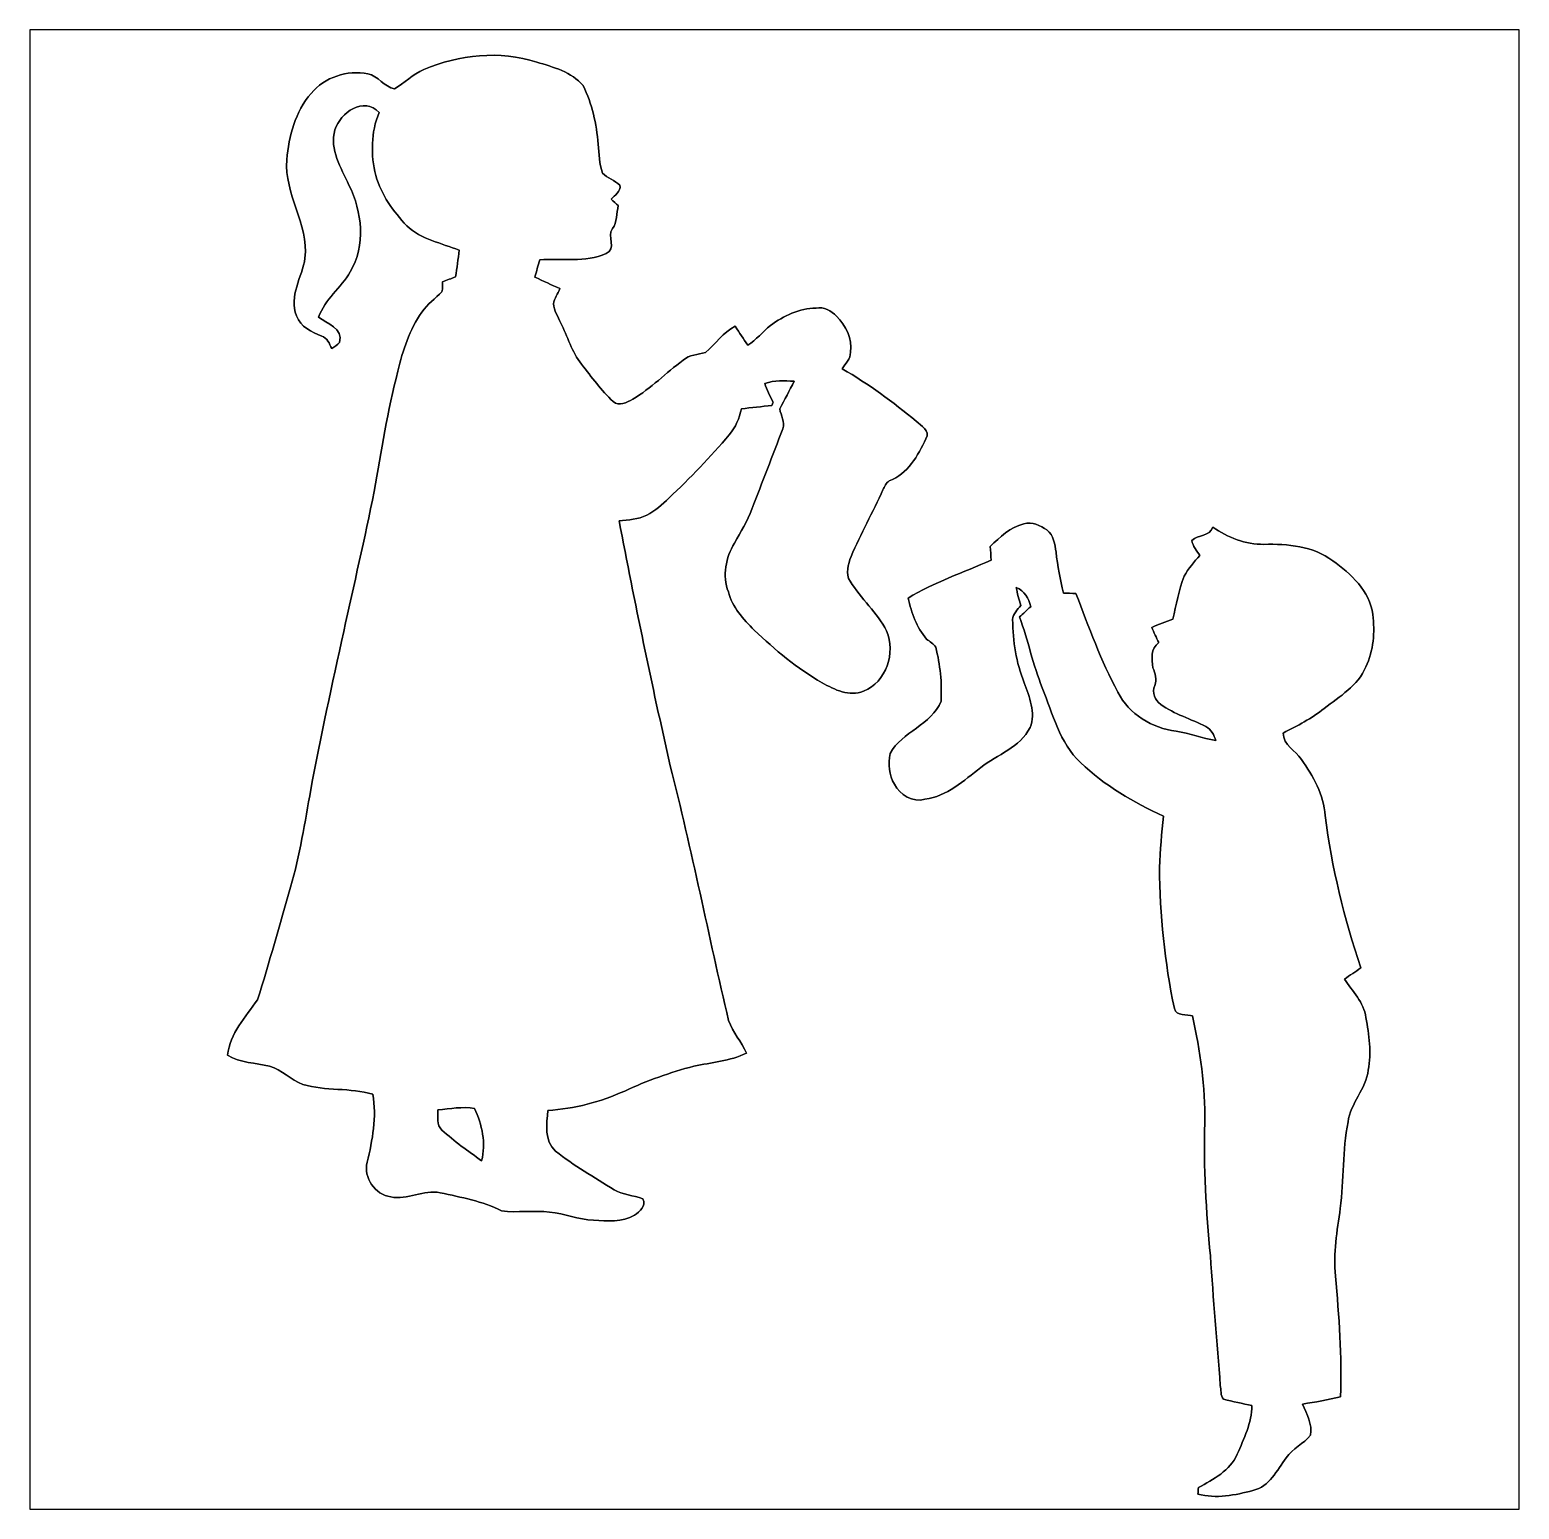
# Model space of a CAD drawing. Header units: centimetres. Extents: x -16.8 to 16.8, y -16.7 to 16.7.
import ezdxf

# ---------------------------------------------------------------- set-up
doc = ezdxf.new("R2010")
doc.units = ezdxf.units.CM
doc.header["$MEASUREMENT"] = 0
doc.layers.add('Layer 1', color=7, linetype='Continuous')

msp = doc.modelspace()

# ---------------------------------------------------------------- linework, layer by layer
at = {"layer": 'Layer 1', "color": 7}
for points, knots in [([(-16.77458, 16.66875), (-16.77458, 16.66875), (16.77458, 16.66875), (16.77458, 16.66875), (16.77458, 16.66875), (16.77458, 16.66875), (16.77458, -16.66875), (16.77458, -16.66875), (16.77458, -16.66875), (16.77458, -16.66875), (-16.77458, -16.66875), (-16.77458, -16.66875), (-16.77458, -16.66875), (-16.77458, -16.66875), (-16.77458, 16.66875), (-16.77458, 16.66875), (-16.77458, 16.66875), (-16.77458, 16.66875), (-16.77458, 16.66875), (-16.77458, 16.66875)], [0, 0, 0, 0, 0.16666667, 0.16666667, 0.16666667, 0.16666667, 0.33333333, 0.33333333, 0.33333333, 0.33333333, 0.5, 0.5, 0.5, 0.5, 0.66666667, 0.66666667, 0.66666667, 0.66666667, 1, 1, 1, 1]), ([(-7.90046, 15.77058), (-8.14564, 15.66439), (-8.33861, 15.47424), (-8.56192, 15.3349), (-8.56192, 15.3349), (-8.79299, 15.38323), (-8.92493, 15.63123), (-9.15882, 15.67639), (-9.15882, 15.67639), (-9.62201, 15.76634), (-10.13531, 15.60195), (-10.43764, 15.23506), (-10.43764, 15.23506), (-10.79218, 14.82231), (-10.94176, 14.27162), (-10.98585, 13.74034), (-10.98585, 13.74034), (-11.04724, 12.96529), (-10.49161, 12.29854), (-10.57557, 11.52384), (-10.57557, 11.52384), (-10.63837, 11.08922), (-10.94564, 10.67435), (-10.76854, 10.22209), (-10.76854, 10.22209), (-10.67012, 9.97126), (-10.42917, 9.86155), (-10.19916, 9.76736), (-10.19916, 9.76736), (-10.07181, 9.72644), (-10.02736, 9.59379), (-9.97162, 9.4869), (-9.97162, 9.4869), (-9.90953, 9.52782), (-9.84673, 9.56945), (-9.79593, 9.62448), (-9.79593, 9.62448), (-9.71409, 9.93951), (-10.07921, 10.05452), (-10.26866, 10.19492), (-10.26866, 10.19492), (-10.13001, 10.59533), (-9.76277, 10.8525), (-9.55534, 11.21198), (-9.55534, 11.21198), (-9.20997, 11.805), (-9.28264, 12.57159), (-9.58568, 13.16672), (-9.58568, 13.16672), (-9.76489, 13.55866), (-10.02947, 13.96753), (-9.90247, 14.41626), (-9.90247, 14.41626), (-9.78147, 14.8015), (-9.24384, 15.17756), (-8.90411, 14.80679), (-8.90411, 14.80679), (-9.09461, 14.35947), (-9.09355, 13.85147), (-8.98349, 13.38368), (-8.98349, 13.38368), (-8.85543, 12.95188), (-8.58943, 12.573), (-8.28146, 12.24986), (-8.28146, 12.24986), (-7.95549, 11.94294), (-7.50182, 11.8618), (-7.0993, 11.70093), (-7.0993, 11.70093), (-7.12505, 11.50056), (-7.15504, 11.30053), (-7.18326, 11.10051), (-7.18326, 11.10051), (-7.28169, 11.06382), (-7.38046, 11.02889), (-7.47783, 10.99009), (-7.47783, 10.99009), (-7.47995, 10.91565), (-7.47078, 10.83874), (-7.49229, 10.76643), (-7.49229, 10.76643), (-7.64187, 10.61261), (-7.81932, 10.48561), (-7.94385, 10.30781), (-7.94385, 10.30781), (-8.22149, 9.912), (-8.37212, 9.44421), (-8.4836, 8.97819), (-8.4836, 8.97819), (-8.71326, 8.08531), (-8.85684, 7.17374), (-9.02088, 6.2671), (-9.02088, 6.2671), (-9.21844, 5.20771), (-9.4802, 4.16207), (-9.70421, 3.10833), (-9.70421, 3.10833), (-9.96244, 1.9237), (-10.22138, 0.73907), (-10.4461, -0.45261), (-10.4461, -0.45261), (-10.57557, -1.18957), (-10.69375, -1.92934), (-10.89872, -2.65042), (-10.89872, -2.65042), (-11.14496, -3.49709), (-11.38096, -4.34763), (-11.64449, -5.18901), (-11.64449, -5.18901), (-11.91613, -5.57601), (-12.26891, -5.94289), (-12.31759, -6.4389), (-12.31759, -6.4389), (-12.0329, -6.61211), (-11.68964, -6.61282), (-11.3732, -6.68338), (-11.3732, -6.68338), (-11.09768, -6.76769), (-10.89237, -6.99382), (-10.62567, -7.09718), (-10.62567, -7.09718), (-10.11167, -7.2517), (-9.55993, -7.16492), (-9.04452, -7.31767), (-9.04452, -7.31767), (-8.96161, -7.83061), (-9.05228, -8.3506), (-9.1761, -8.84943), (-9.1761, -8.84943), (-9.26359, -9.19833), (-8.99513, -9.57897), (-8.64517, -9.63154), (-8.64517, -9.63154), (-8.26523, -9.70739), (-7.90646, -9.45832), (-7.52757, -9.53629), (-7.52757, -9.53629), (-7.05838, -9.64142), (-6.57754, -9.72397), (-6.14645, -9.94728), (-6.14645, -9.94728), (-5.78803, -9.99208), (-5.42361, -9.92717), (-5.06448, -9.97691), (-5.06448, -9.97691), (-4.72793, -9.99419), (-4.41537, -10.14801), (-4.07741, -10.15506), (-4.07741, -10.15506), (-3.7659, -10.17905), (-3.43359, -10.20269), (-3.14995, -10.04394), (-3.14995, -10.04394), (-3.03953, -9.95257), (-2.88361, -9.84426), (-2.9651, -9.67528), (-2.9651, -9.67528), (-3.17571, -9.59026), (-3.41595, -9.59132), (-3.61244, -9.46856), (-3.61244, -9.46856), (-4.06153, -9.1948), (-4.51767, -8.92563), (-4.93007, -8.59896), (-4.93007, -8.59896), (-5.1943, -8.36683), (-5.12904, -7.99077), (-5.10575, -7.68103), (-5.10575, -7.68103), (-4.50568, -7.64822), (-3.91971, -7.48982), (-3.37256, -7.24464), (-3.37256, -7.24464), (-2.87161, -7.01322), (-2.35162, -6.82307), (-1.81681, -6.68584), (-1.81681, -6.68584), (-1.41887, -6.60224), (-1.00506, -6.57013), (-0.63288, -6.39374), (-0.63288, -6.39374), (-0.74295, -6.13551), (-0.94227, -5.92314), (-1.03329, -5.6575), (-1.03329, -5.6575), (-1.48378, -3.74615), (-1.86373, -1.81786), (-2.34774, 0.08537), (-2.34774, 0.08537), (-2.76648, 1.91629), (-3.14431, 3.75638), (-3.50203, 5.60035), (-3.50203, 5.60035), (-3.29353, 5.63633), (-3.06493, 5.62328), (-2.87584, 5.7337), (-2.87584, 5.7337), (-2.68393, 5.82471), (-2.5333, 5.97641), (-2.37808, 6.11717), (-2.37808, 6.11717), (-1.89865, 6.56731), (-1.44321, 7.04286), (-1.01741, 7.54345), (-1.01741, 7.54345), (-0.87313, 7.70784), (-0.79199, 7.91633), (-0.74613, 8.128), (-0.74613, 8.128), (-0.51753, 8.15411), (-0.28822, 8.17704), (-0.05927, 8.20279), (-0.05927, 8.20279), (-0.05151, 8.22219), (-0.03634, 8.261), (-0.02893, 8.2804), (-0.02893, 8.2804), (-0.10407, 8.41446), (-0.1711, 8.55345), (-0.21731, 8.70056), (-0.21731, 8.70056), (-0.00388, 8.77323), (0.2226, 8.75841), (0.4445, 8.74854), (0.4445, 8.74854), (0.33796, 8.54004), (0.22825, 8.33332), (0.11924, 8.12588), (0.11924, 8.12588), (0.13794, 7.97948), (0.25083, 7.82743), (0.1845, 7.6768), (0.1845, 7.6768), (-0.03986, 7.07214), (-0.27623, 6.47206), (-0.508, 5.86987), (-0.508, 5.86987), (-0.60854, 5.59823), (-0.75988, 5.35093), (-0.90346, 5.10046), (-0.90346, 5.10046), (-1.09573, 4.7752), (-1.18039, 4.36563), (-1.03964, 4.00509), (-1.03964, 4.00509), (-0.94756, 3.66113), (-0.70697, 3.3842), (-0.45649, 3.14184), (-0.45649, 3.14184), (0.01058, 2.69487), (0.51223, 2.27824), (1.07315, 1.95368), (1.07315, 1.95368), (1.35184, 1.7967), (1.68522, 1.63689), (2.00766, 1.76424), (2.00766, 1.76424), (2.51354, 1.96674), (2.73756, 2.63419), (2.52377, 3.12208), (2.52377, 3.12208), (2.31316, 3.53907), (1.95016, 3.84986), (1.7018, 4.24145), (1.7018, 4.24145), (1.59632, 4.4129), (1.65841, 4.62703), (1.72508, 4.80201), (1.72508, 4.80201), (1.94839, 5.30966), (2.21156, 5.79861), (2.44299, 6.30237), (2.44299, 6.30237), (2.48073, 6.37293), (2.50896, 6.46183), (2.5841, 6.50311), (2.5841, 6.50311), (3.00002, 6.65551), (3.23144, 7.07425), (3.41101, 7.45278), (3.41101, 7.45278), (3.51331, 7.64575), (3.29953, 7.74136), (3.19334, 7.85072), (3.19334, 7.85072), (2.66453, 8.27828), (2.11949, 8.69033), (1.52788, 9.02829), (1.52788, 9.02829), (1.6002, 9.14612), (1.70886, 9.25512), (1.71485, 9.40047), (1.71485, 9.40047), (1.75154, 9.70774), (1.60655, 10.00266), (1.39665, 10.21715), (1.39665, 10.21715), (1.2767, 10.33709), (1.11372, 10.43481), (0.93521, 10.3946), (0.93521, 10.3946), (0.55739, 10.39424), (0.20743, 10.21997), (-0.09384, 10.00654), (-0.09384, 10.00654), (-0.26458, 9.85943), (-0.41416, 9.68692), (-0.60149, 9.55922), (-0.60149, 9.55922), (-0.69744, 9.70068), (-0.79022, 9.84426), (-0.883, 9.98714), (-0.883, 9.98714), (-1.15429, 9.85097), (-1.32821, 9.58956), (-1.55575, 9.39871), (-1.55575, 9.39871), (-1.72403, 9.33662), (-1.92193, 9.35461), (-2.05916, 9.2202), (-2.05916, 9.2202), (-2.44722, 8.94115), (-2.77989, 8.58908), (-3.19123, 8.34178), (-3.19123, 8.34178), (-3.31823, 8.27476), (-3.50767, 8.17104), (-3.63502, 8.28957), (-3.63502, 8.28957), (-3.90066, 8.54357), (-4.12115, 8.84026), (-4.34446, 9.13095), (-4.34446, 9.13095), (-4.56424, 9.40999), (-4.6609, 9.75607), (-4.81859, 10.06934), (-4.81859, 10.06934), (-4.87398, 10.20868), (-4.96676, 10.34097), (-4.9784, 10.49373), (-4.9784, 10.49373), (-4.95794, 10.61685), (-4.88244, 10.72162), (-4.83447, 10.83522), (-4.83447, 10.83522), (-5.02356, 10.91847), (-5.21088, 11.0049), (-5.39609, 11.09627), (-5.39609, 11.09627), (-5.36328, 11.22715), (-5.32412, 11.35592), (-5.28567, 11.48539), (-5.28567, 11.48539), (-4.79284, 11.51326), (-4.25909, 11.424), (-3.79307, 11.62509), (-3.79307, 11.62509), (-3.54648, 11.72527), (-3.78143, 12.01879), (-3.64949, 12.18741), (-3.64949, 12.18741), (-3.54048, 12.33664), (-3.55988, 12.53278), (-3.5179, 12.70564), (-3.5179, 12.70564), (-3.57258, 12.75327), (-3.62761, 12.80054), (-3.68159, 12.84887), (-3.68159, 12.84887), (-3.60363, 12.94201), (-3.45405, 13.02279), (-3.48086, 13.16355), (-3.48086, 13.16355), (-3.59692, 13.27644), (-3.76484, 13.32124), (-3.87491, 13.44013), (-3.87491, 13.44013), (-3.94899, 13.64791), (-3.94441, 13.87581), (-3.97334, 14.09136), (-3.97334, 14.09136), (-4.0072, 14.54609), (-4.1081, 15.00046), (-4.30989, 15.41039), (-4.30989, 15.41039), (-4.56988, 15.71801), (-4.98722, 15.82773), (-5.35693, 15.94132), (-5.35693, 15.94132), (-6.18772, 16.20449), (-7.10636, 16.11348), (-7.90046, 15.77058), (-7.90046, 15.77058), (-7.90046, 15.77058), (-7.90046, 15.77058), (-7.90046, 15.77058)], [0, 0, 0, 0, 0.01, 0.01, 0.01, 0.01, 0.02, 0.02, 0.02, 0.02, 0.03, 0.03, 0.03, 0.03, 0.04, 0.04, 0.04, 0.04, 0.05, 0.05, 0.05, 0.05, 0.06, 0.06, 0.06, 0.06, 0.07, 0.07, 0.07, 0.07, 0.08, 0.08, 0.08, 0.08, 0.09, 0.09, 0.09, 0.09, 0.1, 0.1, 0.1, 0.1, 0.11, 0.11, 0.11, 0.11, 0.12, 0.12, 0.12, 0.12, 0.13, 0.13, 0.13, 0.13, 0.14, 0.14, 0.14, 0.14, 0.15, 0.15, 0.15, 0.15, 0.16, 0.16, 0.16, 0.16, 0.17, 0.17, 0.17, 0.17, 0.18, 0.18, 0.18, 0.18, 0.19, 0.19, 0.19, 0.19, 0.2, 0.2, 0.2, 0.2, 0.21, 0.21, 0.21, 0.21, 0.22, 0.22, 0.22, 0.22, 0.23, 0.23, 0.23, 0.23, 0.24, 0.24, 0.24, 0.24, 0.25, 0.25, 0.25, 0.25, 0.26, 0.26, 0.26, 0.26, 0.27, 0.27, 0.27, 0.27, 0.28, 0.28, 0.28, 0.28, 0.29, 0.29, 0.29, 0.29, 0.3, 0.3, 0.3, 0.3, 0.31, 0.31, 0.31, 0.31, 0.32, 0.32, 0.32, 0.32, 0.33, 0.33, 0.33, 0.33, 0.34, 0.34, 0.34, 0.34, 0.35, 0.35, 0.35, 0.35, 0.36, 0.36, 0.36, 0.36, 0.37, 0.37, 0.37, 0.37, 0.38, 0.38, 0.38, 0.38, 0.39, 0.39, 0.39, 0.39, 0.4, 0.4, 0.4, 0.4, 0.41, 0.41, 0.41, 0.41, 0.42, 0.42, 0.42, 0.42, 0.43, 0.43, 0.43, 0.43, 0.44, 0.44, 0.44, 0.44, 0.45, 0.45, 0.45, 0.45, 0.46, 0.46, 0.46, 0.46, 0.47, 0.47, 0.47, 0.47, 0.48, 0.48, 0.48, 0.48, 0.49, 0.49, 0.49, 0.49, 0.5, 0.5, 0.5, 0.5, 0.51, 0.51, 0.51, 0.51, 0.52, 0.52, 0.52, 0.52, 0.53, 0.53, 0.53, 0.53, 0.54, 0.54, 0.54, 0.54, 0.55, 0.55, 0.55, 0.55, 0.56, 0.56, 0.56, 0.56, 0.57, 0.57, 0.57, 0.57, 0.58, 0.58, 0.58, 0.58, 0.59, 0.59, 0.59, 0.59, 0.6, 0.6, 0.6, 0.6, 0.61, 0.61, 0.61, 0.61, 0.62, 0.62, 0.62, 0.62, 0.63, 0.63, 0.63, 0.63, 0.64, 0.64, 0.64, 0.64, 0.65, 0.65, 0.65, 0.65, 0.66, 0.66, 0.66, 0.66, 0.67, 0.67, 0.67, 0.67, 0.68, 0.68, 0.68, 0.68, 0.69, 0.69, 0.69, 0.69, 0.7, 0.7, 0.7, 0.7, 0.71, 0.71, 0.71, 0.71, 0.72, 0.72, 0.72, 0.72, 0.73, 0.73, 0.73, 0.73, 0.74, 0.74, 0.74, 0.74, 0.75, 0.75, 0.75, 0.75, 0.76, 0.76, 0.76, 0.76, 0.77, 0.77, 0.77, 0.77, 0.78, 0.78, 0.78, 0.78, 0.79, 0.79, 0.79, 0.79, 0.8, 0.8, 0.8, 0.8, 0.81, 0.81, 0.81, 0.81, 0.82, 0.82, 0.82, 0.82, 0.83, 0.83, 0.83, 0.83, 0.84, 0.84, 0.84, 0.84, 0.85, 0.85, 0.85, 0.85, 0.86, 0.86, 0.86, 0.86, 0.87, 0.87, 0.87, 0.87, 0.88, 0.88, 0.88, 0.88, 0.89, 0.89, 0.89, 0.89, 0.9, 0.9, 0.9, 0.9, 0.91, 0.91, 0.91, 0.91, 0.92, 0.92, 0.92, 0.92, 0.93, 0.93, 0.93, 0.93, 0.94, 0.94, 0.94, 0.94, 0.95, 0.95, 0.95, 0.95, 0.96, 0.96, 0.96, 0.96, 0.97, 0.97, 0.97, 0.97, 0.98, 0.98, 0.98, 0.98, 1, 1, 1, 1]), ([(5.61552, 5.53403), (5.3086, 5.46171), (5.07753, 5.2391), (4.86128, 5.02461), (4.86128, 5.02461), (4.86586, 4.92372), (4.87574, 4.82), (4.88068, 4.7184), (4.88068, 4.7184), (4.25344, 4.44041), (3.59445, 4.22028), (3.00708, 3.86151), (3.00708, 3.86151), (3.08928, 3.53307), (3.19722, 3.19758), (3.42724, 2.9397), (3.42724, 2.9397), (3.4925, 2.87549), (3.58951, 2.84127), (3.63361, 2.75696), (3.63361, 2.75696), (3.73133, 2.36044), (3.77578, 1.9491), (3.75109, 1.54093), (3.75109, 1.54093), (3.54259, 0.99907), (2.86561, 0.86078), (2.60632, 0.35913), (2.60632, 0.35913), (2.56011, 0.12982), (2.57739, -0.12912), (2.70051, -0.33373), (2.70051, -0.33373), (2.82575, -0.57609), (3.11432, -0.74401), (3.38949, -0.67204), (3.38949, -0.67204), (3.88585, -0.60748), (4.26226, -0.24412), (4.64714, 0.04198), (4.64714, 0.04198), (5.02003, 0.34008), (5.52979, 0.49354), (5.75557, 0.9465), (5.75557, 0.9465), (5.89527, 1.27776), (5.73722, 1.63936), (5.62469, 1.95615), (5.62469, 1.95615), (5.44371, 2.40665), (5.3654, 2.89313), (5.36399, 3.37714), (5.36399, 3.37714), (5.37316, 3.50696), (5.47582, 3.59974), (5.54849, 3.69852), (5.54849, 3.69852), (5.50721, 3.83152), (5.4677, 3.96593), (5.44654, 4.10386), (5.44654, 4.10386), (5.62645, 4.02237), (5.73722, 3.85939), (5.77039, 3.66818), (5.77039, 3.66818), (5.68501, 3.59339), (5.60211, 3.51578), (5.52062, 3.43676), (5.52062, 3.43676), (5.70936, 2.90971), (5.82471, 2.35867), (6.03285, 1.83797), (6.03285, 1.83797), (6.26357, 1.25307), (6.42514, 0.60643), (6.89222, 0.15522), (6.89222, 0.15522), (7.43303, -0.36019), (8.08567, -0.74119), (8.763, -1.04881), (8.763, -1.04881), (8.72102, -1.43475), (8.68645, -1.82174), (8.66881, -2.2098), (8.66881, -2.2098), (8.68609, -3.27519), (8.78452, -4.34269), (9.00889, -5.38515), (9.00889, -5.38515), (9.04416, -5.5693), (9.29428, -5.50862), (9.41846, -5.55166), (9.41846, -5.55166), (9.58497, -6.3433), (9.71303, -7.14798), (9.69186, -7.95972), (9.69186, -7.95972), (9.6587, -8.95985), (9.72714, -9.95962), (9.81816, -10.95551), (9.81816, -10.95551), (9.88272, -11.9313), (9.96985, -12.90532), (10.04182, -13.88075), (10.04182, -13.88075), (10.07039, -13.96753), (10.02982, -14.1157), (10.11731, -14.18519), (10.11731, -14.18519), (10.32439, -14.25116), (10.54135, -14.28397), (10.75372, -14.33195), (10.75372, -14.33195), (10.75126, -14.72459), (10.57275, -15.07878), (10.42247, -15.43156), (10.42247, -15.43156), (10.2616, -15.79986), (9.88307, -15.996), (9.54722, -16.18156), (9.54722, -16.18156), (9.5437, -16.22954), (9.54052, -16.27787), (9.5377, -16.32656), (9.5377, -16.32656), (9.94269, -16.4398), (10.38013, -16.3516), (10.77736, -16.24612), (10.77736, -16.24612), (11.15342, -16.16639), (11.31288, -15.78398), (11.52807, -15.51164), (11.52807, -15.51164), (11.66601, -15.29715), (11.91754, -15.19379), (12.07382, -15.00046), (12.07382, -15.00046), (12.12039, -14.7507), (11.98316, -14.52245), (11.89461, -14.29949), (11.89461, -14.29949), (12.18177, -14.25293), (12.46999, -14.20742), (12.75256, -14.1351), (12.75256, -14.1351), (12.77937, -13.22599), (12.7194, -12.319), (12.63509, -11.41448), (12.63509, -11.41448), (12.57864, -10.90401), (12.67531, -10.3946), (12.74516, -9.89013), (12.74516, -9.89013), (12.82171, -9.24242), (12.79419, -8.58414), (12.91837, -7.94173), (12.91837, -7.94173), (12.97305, -7.51522), (13.32618, -7.20019), (13.37557, -6.77298), (13.37557, -6.77298), (13.45106, -6.38034), (13.39532, -5.97711), (13.32018, -5.58906), (13.32018, -5.58906), (13.27467, -5.2451), (13.0235, -4.99533), (12.83758, -4.72264), (12.83758, -4.72264), (12.96247, -4.63973), (13.08664, -4.55507), (13.21012, -4.46934), (13.21012, -4.46934), (12.83053, -3.35633), (12.55042, -2.20733), (12.40578, -1.03928), (12.40578, -1.03928), (12.36804, -0.57009), (12.14014, -0.14711), (11.86744, 0.22648), (11.86744, 0.22648), (11.7348, 0.43039), (11.45681, 0.54645), (11.45681, 0.82233), (11.45681, 0.82233), (11.77784, 0.98354), (12.10134, 1.14723), (12.38038, 1.37689), (12.38038, 1.37689), (12.72646, 1.64606), (13.14379, 1.88595), (13.31771, 2.31246), (13.31771, 2.31246), (13.4941, 2.6797), (13.52797, 3.09633), (13.47611, 3.49603), (13.47611, 3.49603), (13.40767, 4.02272), (12.98363, 4.41325), (12.57335, 4.7057), (12.57335, 4.7057), (12.13238, 5.03414), (11.55735, 5.08529), (11.02536, 5.07365), (11.02536, 5.07365), (10.60979, 5.07083), (10.21009, 5.2257), (9.8739, 5.46206), (9.8739, 5.46206), (9.80228, 5.24757), (9.54123, 5.29555), (9.40012, 5.16043), (9.40012, 5.16043), (9.41881, 5.02885), (9.51265, 4.9276), (9.58427, 4.82141), (9.58427, 4.82141), (9.44809, 4.68101), (9.31968, 4.52826), (9.22972, 4.35328), (9.22972, 4.35328), (9.10449, 4.04178), (9.05192, 3.70875), (8.97043, 3.38455), (8.97043, 3.38455), (8.81098, 3.32881), (8.65223, 3.27025), (8.49771, 3.20181), (8.49771, 3.20181), (8.54745, 3.0861), (8.60213, 2.97215), (8.65646, 2.85821), (8.65646, 2.85821), (8.4709, 2.73085), (8.49665, 2.48849), (8.52099, 2.29447), (8.52099, 2.29447), (8.57744, 2.16606), (8.61413, 2.03024), (8.5658, 1.8923), (8.5658, 1.8923), (8.49348, 1.73249), (8.57003, 1.56386), (8.69879, 1.4672), (8.69879, 1.4672), (9.00959, 1.24566), (9.38142, 1.13806), (9.71903, 0.96626), (9.71903, 0.96626), (9.84074, 0.90452), (9.8993, 0.77752), (9.94339, 0.65546), (9.94339, 0.65546), (9.63965, 0.70344), (9.35143, 0.81809), (9.04734, 0.86289), (9.04734, 0.86289), (8.50477, 0.92639), (7.98583, 1.24989), (7.73501, 1.74061), (7.73501, 1.74061), (7.35048, 2.44969), (7.08131, 3.21239), (6.79027, 3.9624), (6.79027, 3.9624), (6.69537, 3.96769), (6.60118, 3.97228), (6.50699, 3.97651), (6.50699, 3.97651), (6.43149, 4.28025), (6.37752, 4.58858), (6.34118, 4.89938), (6.34118, 4.89938), (6.31437, 5.07365), (6.28721, 5.28179), (6.13763, 5.39715), (6.13763, 5.39715), (5.98452, 5.49522), (5.80425, 5.594), (5.61552, 5.53403)], [0, 0, 0, 0, 0.01408451, 0.01408451, 0.01408451, 0.01408451, 0.02816901, 0.02816901, 0.02816901, 0.02816901, 0.04225352, 0.04225352, 0.04225352, 0.04225352, 0.05633803, 0.05633803, 0.05633803, 0.05633803, 0.07042254, 0.07042254, 0.07042254, 0.07042254, 0.08450704, 0.08450704, 0.08450704, 0.08450704, 0.09859155, 0.09859155, 0.09859155, 0.09859155, 0.11267606, 0.11267606, 0.11267606, 0.11267606, 0.12676056, 0.12676056, 0.12676056, 0.12676056, 0.14084507, 0.14084507, 0.14084507, 0.14084507, 0.15492958, 0.15492958, 0.15492958, 0.15492958, 0.16901408, 0.16901408, 0.16901408, 0.16901408, 0.18309859, 0.18309859, 0.18309859, 0.18309859, 0.1971831, 0.1971831, 0.1971831, 0.1971831, 0.21126761, 0.21126761, 0.21126761, 0.21126761, 0.22535211, 0.22535211, 0.22535211, 0.22535211, 0.23943662, 0.23943662, 0.23943662, 0.23943662, 0.25352113, 0.25352113, 0.25352113, 0.25352113, 0.26760563, 0.26760563, 0.26760563, 0.26760563, 0.28169014, 0.28169014, 0.28169014, 0.28169014, 0.29577465, 0.29577465, 0.29577465, 0.29577465, 0.30985915, 0.30985915, 0.30985915, 0.30985915, 0.32394366, 0.32394366, 0.32394366, 0.32394366, 0.33802817, 0.33802817, 0.33802817, 0.33802817, 0.35211268, 0.35211268, 0.35211268, 0.35211268, 0.36619718, 0.36619718, 0.36619718, 0.36619718, 0.38028169, 0.38028169, 0.38028169, 0.38028169, 0.3943662, 0.3943662, 0.3943662, 0.3943662, 0.4084507, 0.4084507, 0.4084507, 0.4084507, 0.42253521, 0.42253521, 0.42253521, 0.42253521, 0.43661972, 0.43661972, 0.43661972, 0.43661972, 0.45070423, 0.45070423, 0.45070423, 0.45070423, 0.46478873, 0.46478873, 0.46478873, 0.46478873, 0.47887324, 0.47887324, 0.47887324, 0.47887324, 0.49295775, 0.49295775, 0.49295775, 0.49295775, 0.50704225, 0.50704225, 0.50704225, 0.50704225, 0.52112676, 0.52112676, 0.52112676, 0.52112676, 0.53521127, 0.53521127, 0.53521127, 0.53521127, 0.54929577, 0.54929577, 0.54929577, 0.54929577, 0.56338028, 0.56338028, 0.56338028, 0.56338028, 0.57746479, 0.57746479, 0.57746479, 0.57746479, 0.5915493, 0.5915493, 0.5915493, 0.5915493, 0.6056338, 0.6056338, 0.6056338, 0.6056338, 0.61971831, 0.61971831, 0.61971831, 0.61971831, 0.63380282, 0.63380282, 0.63380282, 0.63380282, 0.64788732, 0.64788732, 0.64788732, 0.64788732, 0.66197183, 0.66197183, 0.66197183, 0.66197183, 0.67605634, 0.67605634, 0.67605634, 0.67605634, 0.69014085, 0.69014085, 0.69014085, 0.69014085, 0.70422535, 0.70422535, 0.70422535, 0.70422535, 0.71830986, 0.71830986, 0.71830986, 0.71830986, 0.73239437, 0.73239437, 0.73239437, 0.73239437, 0.74647887, 0.74647887, 0.74647887, 0.74647887, 0.76056338, 0.76056338, 0.76056338, 0.76056338, 0.77464789, 0.77464789, 0.77464789, 0.77464789, 0.78873239, 0.78873239, 0.78873239, 0.78873239, 0.8028169, 0.8028169, 0.8028169, 0.8028169, 0.81690141, 0.81690141, 0.81690141, 0.81690141, 0.83098592, 0.83098592, 0.83098592, 0.83098592, 0.84507042, 0.84507042, 0.84507042, 0.84507042, 0.85915493, 0.85915493, 0.85915493, 0.85915493, 0.87323944, 0.87323944, 0.87323944, 0.87323944, 0.88732394, 0.88732394, 0.88732394, 0.88732394, 0.90140845, 0.90140845, 0.90140845, 0.90140845, 0.91549296, 0.91549296, 0.91549296, 0.91549296, 0.92957746, 0.92957746, 0.92957746, 0.92957746, 0.94366197, 0.94366197, 0.94366197, 0.94366197, 0.95774648, 0.95774648, 0.95774648, 0.95774648, 0.97183099, 0.97183099, 0.97183099, 0.97183099, 1, 1, 1, 1]), ([(-7.5819, -7.66798), (-7.30744, -7.64963), (-7.02804, -7.58825), (-6.75464, -7.63552), (-6.75464, -7.63552), (-6.58742, -7.99818), (-6.4957, -8.42504), (-6.59765, -8.81944), (-6.59765, -8.81944), (-6.89928, -8.59331), (-7.21572, -8.38376), (-7.49018, -8.12447), (-7.49018, -8.12447), (-7.62106, -8.00911), (-7.58014, -7.8232), (-7.5819, -7.66798)], [0, 0, 0, 0, 0.2, 0.2, 0.2, 0.2, 0.4, 0.4, 0.4, 0.4, 0.6, 0.6, 0.6, 0.6, 1, 1, 1, 1])]:
    msp.add_open_spline(points, degree=3, knots=knots, dxfattribs=at)
at = {"layer": 'Layer 1', "color": 250}
for points, knots in [([(-7.90046, 15.77058), (-7.10636, 16.11348), (-6.18772, 16.20449), (-5.35693, 15.94132), (-5.35693, 15.94132), (-4.98722, 15.82773), (-4.56988, 15.71801), (-4.30989, 15.41039), (-4.30989, 15.41039), (-4.1081, 15.00046), (-4.0072, 14.54609), (-3.97334, 14.09136), (-3.97334, 14.09136), (-3.94441, 13.87581), (-3.94899, 13.64791), (-3.87491, 13.44013), (-3.87491, 13.44013), (-3.76484, 13.32124), (-3.59692, 13.27644), (-3.48086, 13.16355), (-3.48086, 13.16355), (-3.45405, 13.02279), (-3.60363, 12.94201), (-3.68159, 12.84887), (-3.68159, 12.84887), (-3.62761, 12.80054), (-3.57258, 12.75327), (-3.5179, 12.70564), (-3.5179, 12.70564), (-3.55988, 12.53278), (-3.54048, 12.33664), (-3.64949, 12.18741), (-3.64949, 12.18741), (-3.78143, 12.01879), (-3.54648, 11.72527), (-3.79307, 11.62509), (-3.79307, 11.62509), (-4.25909, 11.424), (-4.79284, 11.51326), (-5.28567, 11.48539), (-5.28567, 11.48539), (-5.32412, 11.35592), (-5.36328, 11.22715), (-5.39609, 11.09627), (-5.39609, 11.09627), (-5.21088, 11.0049), (-5.02356, 10.91847), (-4.83447, 10.83522), (-4.83447, 10.83522), (-4.88244, 10.72162), (-4.95794, 10.61685), (-4.9784, 10.49373), (-4.9784, 10.49373), (-4.96676, 10.34097), (-4.87398, 10.20868), (-4.81859, 10.06934), (-4.81859, 10.06934), (-4.6609, 9.75607), (-4.56424, 9.40999), (-4.34446, 9.13095), (-4.34446, 9.13095), (-4.12115, 8.84026), (-3.90066, 8.54357), (-3.63502, 8.28957), (-3.63502, 8.28957), (-3.50767, 8.17104), (-3.31823, 8.27476), (-3.19123, 8.34178), (-3.19123, 8.34178), (-2.77989, 8.58908), (-2.44722, 8.94115), (-2.05916, 9.2202), (-2.05916, 9.2202), (-1.92193, 9.35461), (-1.72403, 9.33662), (-1.55575, 9.39871), (-1.55575, 9.39871), (-1.32821, 9.58956), (-1.15429, 9.85097), (-0.883, 9.98714), (-0.883, 9.98714), (-0.79022, 9.84426), (-0.69744, 9.70068), (-0.60149, 9.55922), (-0.60149, 9.55922), (-0.41416, 9.68692), (-0.26458, 9.85943), (-0.09384, 10.00654), (-0.09384, 10.00654), (0.20743, 10.21997), (0.55739, 10.39424), (0.93521, 10.3946), (0.93521, 10.3946), (1.11372, 10.43481), (1.2767, 10.33709), (1.39665, 10.21715), (1.39665, 10.21715), (1.60655, 10.00266), (1.75154, 9.70774), (1.71485, 9.40047), (1.71485, 9.40047), (1.70886, 9.25512), (1.6002, 9.14612), (1.52788, 9.02829), (1.52788, 9.02829), (2.11949, 8.69033), (2.66453, 8.27828), (3.19334, 7.85072), (3.19334, 7.85072), (3.29953, 7.74136), (3.51331, 7.64575), (3.41101, 7.45278), (3.41101, 7.45278), (3.23144, 7.07425), (3.00002, 6.65551), (2.5841, 6.50311), (2.5841, 6.50311), (2.50896, 6.46183), (2.48073, 6.37293), (2.44299, 6.30237), (2.44299, 6.30237), (2.21156, 5.79861), (1.94839, 5.30966), (1.72508, 4.80201), (1.72508, 4.80201), (1.65841, 4.62703), (1.59632, 4.4129), (1.7018, 4.24145), (1.7018, 4.24145), (1.95016, 3.84986), (2.31316, 3.53907), (2.52377, 3.12208), (2.52377, 3.12208), (2.73756, 2.63419), (2.51354, 1.96674), (2.00766, 1.76424), (2.00766, 1.76424), (1.68522, 1.63689), (1.35184, 1.7967), (1.07315, 1.95368), (1.07315, 1.95368), (0.51223, 2.27824), (0.01058, 2.69487), (-0.45649, 3.14184), (-0.45649, 3.14184), (-0.70697, 3.3842), (-0.94756, 3.66113), (-1.03964, 4.00509), (-1.03964, 4.00509), (-1.18039, 4.36563), (-1.09573, 4.7752), (-0.90346, 5.10046), (-0.90346, 5.10046), (-0.75988, 5.35093), (-0.60854, 5.59823), (-0.508, 5.86987), (-0.508, 5.86987), (-0.27623, 6.47206), (-0.03986, 7.07214), (0.1845, 7.6768), (0.1845, 7.6768), (0.25083, 7.82743), (0.13794, 7.97948), (0.11924, 8.12588), (0.11924, 8.12588), (0.22825, 8.33332), (0.33796, 8.54004), (0.4445, 8.74854), (0.4445, 8.74854), (0.2226, 8.75841), (-0.00388, 8.77323), (-0.21731, 8.70056), (-0.21731, 8.70056), (-0.1711, 8.55345), (-0.10407, 8.41446), (-0.02893, 8.2804), (-0.02893, 8.2804), (-0.03634, 8.261), (-0.05151, 8.22219), (-0.05927, 8.20279), (-0.05927, 8.20279), (-0.28822, 8.17704), (-0.51753, 8.15411), (-0.74613, 8.128), (-0.74613, 8.128), (-0.79199, 7.91633), (-0.87313, 7.70784), (-1.01741, 7.54345), (-1.01741, 7.54345), (-1.44321, 7.04286), (-1.89865, 6.56731), (-2.37808, 6.11717), (-2.37808, 6.11717), (-2.5333, 5.97641), (-2.68393, 5.82471), (-2.87584, 5.7337), (-2.87584, 5.7337), (-3.06493, 5.62328), (-3.29353, 5.63633), (-3.50203, 5.60035), (-3.50203, 5.60035), (-3.14431, 3.75638), (-2.76648, 1.91629), (-2.34774, 0.08537), (-2.34774, 0.08537), (-1.86373, -1.81786), (-1.48378, -3.74615), (-1.03329, -5.6575), (-1.03329, -5.6575), (-0.94227, -5.92314), (-0.74295, -6.13551), (-0.63288, -6.39374), (-0.63288, -6.39374), (-1.00506, -6.57013), (-1.41887, -6.60224), (-1.81681, -6.68584), (-1.81681, -6.68584), (-2.35162, -6.82307), (-2.87161, -7.01322), (-3.37256, -7.24464), (-3.37256, -7.24464), (-3.91971, -7.48982), (-4.50568, -7.64822), (-5.10575, -7.68103), (-5.10575, -7.68103), (-5.12904, -7.99077), (-5.1943, -8.36683), (-4.93007, -8.59896), (-4.93007, -8.59896), (-4.51767, -8.92563), (-4.06153, -9.1948), (-3.61244, -9.46856), (-3.61244, -9.46856), (-3.41595, -9.59132), (-3.17571, -9.59026), (-2.9651, -9.67528), (-2.9651, -9.67528), (-2.88361, -9.84426), (-3.03953, -9.95257), (-3.14995, -10.04394), (-3.14995, -10.04394), (-3.43359, -10.20269), (-3.7659, -10.17905), (-4.07741, -10.15506), (-4.07741, -10.15506), (-4.41537, -10.14801), (-4.72793, -9.99419), (-5.06448, -9.97691), (-5.06448, -9.97691), (-5.42361, -9.92717), (-5.78803, -9.99208), (-6.14645, -9.94728), (-6.14645, -9.94728), (-6.57754, -9.72397), (-7.05838, -9.64142), (-7.52757, -9.53629), (-7.52757, -9.53629), (-7.90646, -9.45832), (-8.26523, -9.70739), (-8.64517, -9.63154), (-8.64517, -9.63154), (-8.99513, -9.57897), (-9.26359, -9.19833), (-9.1761, -8.84943), (-9.1761, -8.84943), (-9.05228, -8.3506), (-8.96161, -7.83061), (-9.04452, -7.31767), (-9.04452, -7.31767), (-9.55993, -7.16492), (-10.11167, -7.2517), (-10.62567, -7.09718), (-10.62567, -7.09718), (-10.89237, -6.99382), (-11.09768, -6.76769), (-11.3732, -6.68338), (-11.3732, -6.68338), (-11.68964, -6.61282), (-12.0329, -6.61211), (-12.31759, -6.4389), (-12.31759, -6.4389), (-12.26891, -5.94289), (-11.91613, -5.57601), (-11.64449, -5.18901), (-11.64449, -5.18901), (-11.38096, -4.34763), (-11.14496, -3.49709), (-10.89872, -2.65042), (-10.89872, -2.65042), (-10.69375, -1.92934), (-10.57557, -1.18957), (-10.4461, -0.45261), (-10.4461, -0.45261), (-10.22138, 0.73907), (-9.96244, 1.9237), (-9.70421, 3.10833), (-9.70421, 3.10833), (-9.4802, 4.16207), (-9.21844, 5.20771), (-9.02088, 6.2671), (-9.02088, 6.2671), (-8.85684, 7.17374), (-8.71326, 8.08531), (-8.4836, 8.97819), (-8.4836, 8.97819), (-8.37212, 9.44421), (-8.22149, 9.912), (-7.94385, 10.30781), (-7.94385, 10.30781), (-7.81932, 10.48561), (-7.64187, 10.61261), (-7.49229, 10.76643), (-7.49229, 10.76643), (-7.47078, 10.83874), (-7.47995, 10.91565), (-7.47783, 10.99009), (-7.47783, 10.99009), (-7.38046, 11.02889), (-7.28169, 11.06382), (-7.18326, 11.10051), (-7.18326, 11.10051), (-7.15504, 11.30053), (-7.12505, 11.50056), (-7.0993, 11.70093), (-7.0993, 11.70093), (-7.50182, 11.8618), (-7.95549, 11.94294), (-8.28146, 12.24986), (-8.28146, 12.24986), (-8.58943, 12.573), (-8.85543, 12.95188), (-8.98349, 13.38368), (-8.98349, 13.38368), (-9.09355, 13.85147), (-9.09461, 14.35947), (-8.90411, 14.80679), (-8.90411, 14.80679), (-9.24384, 15.17756), (-9.78147, 14.8015), (-9.90247, 14.41626), (-9.90247, 14.41626), (-10.02947, 13.96753), (-9.76489, 13.55866), (-9.58568, 13.16672), (-9.58568, 13.16672), (-9.28264, 12.57159), (-9.20997, 11.805), (-9.55534, 11.21198), (-9.55534, 11.21198), (-9.76277, 10.8525), (-10.13001, 10.59533), (-10.26866, 10.19492), (-10.26866, 10.19492), (-10.07921, 10.05452), (-9.71409, 9.93951), (-9.79593, 9.62448), (-9.79593, 9.62448), (-9.84673, 9.56945), (-9.90953, 9.52782), (-9.97162, 9.4869), (-9.97162, 9.4869), (-10.02736, 9.59379), (-10.07181, 9.72644), (-10.19916, 9.76736), (-10.19916, 9.76736), (-10.42917, 9.86155), (-10.67012, 9.97126), (-10.76854, 10.22209), (-10.76854, 10.22209), (-10.94564, 10.67435), (-10.63837, 11.08922), (-10.57557, 11.52384), (-10.57557, 11.52384), (-10.49161, 12.29854), (-11.04724, 12.96529), (-10.98585, 13.74034), (-10.98585, 13.74034), (-10.94176, 14.27162), (-10.79218, 14.82231), (-10.43764, 15.23506), (-10.43764, 15.23506), (-10.13531, 15.60195), (-9.62201, 15.76634), (-9.15882, 15.67639), (-9.15882, 15.67639), (-8.92493, 15.63123), (-8.79299, 15.38323), (-8.56192, 15.3349), (-8.56192, 15.3349), (-8.33861, 15.47424), (-8.14564, 15.66439), (-7.90046, 15.77058), (-7.90046, 15.77058), (-7.90046, 15.77058), (-7.90046, 15.77058), (-7.90046, 15.77058)], [0, 0, 0, 0, 0.01, 0.01, 0.01, 0.01, 0.02, 0.02, 0.02, 0.02, 0.03, 0.03, 0.03, 0.03, 0.04, 0.04, 0.04, 0.04, 0.05, 0.05, 0.05, 0.05, 0.06, 0.06, 0.06, 0.06, 0.07, 0.07, 0.07, 0.07, 0.08, 0.08, 0.08, 0.08, 0.09, 0.09, 0.09, 0.09, 0.1, 0.1, 0.1, 0.1, 0.11, 0.11, 0.11, 0.11, 0.12, 0.12, 0.12, 0.12, 0.13, 0.13, 0.13, 0.13, 0.14, 0.14, 0.14, 0.14, 0.15, 0.15, 0.15, 0.15, 0.16, 0.16, 0.16, 0.16, 0.17, 0.17, 0.17, 0.17, 0.18, 0.18, 0.18, 0.18, 0.19, 0.19, 0.19, 0.19, 0.2, 0.2, 0.2, 0.2, 0.21, 0.21, 0.21, 0.21, 0.22, 0.22, 0.22, 0.22, 0.23, 0.23, 0.23, 0.23, 0.24, 0.24, 0.24, 0.24, 0.25, 0.25, 0.25, 0.25, 0.26, 0.26, 0.26, 0.26, 0.27, 0.27, 0.27, 0.27, 0.28, 0.28, 0.28, 0.28, 0.29, 0.29, 0.29, 0.29, 0.3, 0.3, 0.3, 0.3, 0.31, 0.31, 0.31, 0.31, 0.32, 0.32, 0.32, 0.32, 0.33, 0.33, 0.33, 0.33, 0.34, 0.34, 0.34, 0.34, 0.35, 0.35, 0.35, 0.35, 0.36, 0.36, 0.36, 0.36, 0.37, 0.37, 0.37, 0.37, 0.38, 0.38, 0.38, 0.38, 0.39, 0.39, 0.39, 0.39, 0.4, 0.4, 0.4, 0.4, 0.41, 0.41, 0.41, 0.41, 0.42, 0.42, 0.42, 0.42, 0.43, 0.43, 0.43, 0.43, 0.44, 0.44, 0.44, 0.44, 0.45, 0.45, 0.45, 0.45, 0.46, 0.46, 0.46, 0.46, 0.47, 0.47, 0.47, 0.47, 0.48, 0.48, 0.48, 0.48, 0.49, 0.49, 0.49, 0.49, 0.5, 0.5, 0.5, 0.5, 0.51, 0.51, 0.51, 0.51, 0.52, 0.52, 0.52, 0.52, 0.53, 0.53, 0.53, 0.53, 0.54, 0.54, 0.54, 0.54, 0.55, 0.55, 0.55, 0.55, 0.56, 0.56, 0.56, 0.56, 0.57, 0.57, 0.57, 0.57, 0.58, 0.58, 0.58, 0.58, 0.59, 0.59, 0.59, 0.59, 0.6, 0.6, 0.6, 0.6, 0.61, 0.61, 0.61, 0.61, 0.62, 0.62, 0.62, 0.62, 0.63, 0.63, 0.63, 0.63, 0.64, 0.64, 0.64, 0.64, 0.65, 0.65, 0.65, 0.65, 0.66, 0.66, 0.66, 0.66, 0.67, 0.67, 0.67, 0.67, 0.68, 0.68, 0.68, 0.68, 0.69, 0.69, 0.69, 0.69, 0.7, 0.7, 0.7, 0.7, 0.71, 0.71, 0.71, 0.71, 0.72, 0.72, 0.72, 0.72, 0.73, 0.73, 0.73, 0.73, 0.74, 0.74, 0.74, 0.74, 0.75, 0.75, 0.75, 0.75, 0.76, 0.76, 0.76, 0.76, 0.77, 0.77, 0.77, 0.77, 0.78, 0.78, 0.78, 0.78, 0.79, 0.79, 0.79, 0.79, 0.8, 0.8, 0.8, 0.8, 0.81, 0.81, 0.81, 0.81, 0.82, 0.82, 0.82, 0.82, 0.83, 0.83, 0.83, 0.83, 0.84, 0.84, 0.84, 0.84, 0.85, 0.85, 0.85, 0.85, 0.86, 0.86, 0.86, 0.86, 0.87, 0.87, 0.87, 0.87, 0.88, 0.88, 0.88, 0.88, 0.89, 0.89, 0.89, 0.89, 0.9, 0.9, 0.9, 0.9, 0.91, 0.91, 0.91, 0.91, 0.92, 0.92, 0.92, 0.92, 0.93, 0.93, 0.93, 0.93, 0.94, 0.94, 0.94, 0.94, 0.95, 0.95, 0.95, 0.95, 0.96, 0.96, 0.96, 0.96, 0.97, 0.97, 0.97, 0.97, 0.98, 0.98, 0.98, 0.98, 1, 1, 1, 1]), ([(5.61552, 5.53403), (5.80425, 5.594), (5.98452, 5.49522), (6.13763, 5.39715), (6.13763, 5.39715), (6.28721, 5.28179), (6.31437, 5.07365), (6.34118, 4.89938), (6.34118, 4.89938), (6.37752, 4.58858), (6.43149, 4.28025), (6.50699, 3.97651), (6.50699, 3.97651), (6.60118, 3.97228), (6.69537, 3.96769), (6.79027, 3.9624), (6.79027, 3.9624), (7.08131, 3.21239), (7.35048, 2.44969), (7.73501, 1.74061), (7.73501, 1.74061), (7.98583, 1.24989), (8.50477, 0.92639), (9.04734, 0.86289), (9.04734, 0.86289), (9.35143, 0.81809), (9.63965, 0.70344), (9.94339, 0.65546), (9.94339, 0.65546), (9.8993, 0.77752), (9.84074, 0.90452), (9.71903, 0.96626), (9.71903, 0.96626), (9.38142, 1.13806), (9.00959, 1.24566), (8.69879, 1.4672), (8.69879, 1.4672), (8.57003, 1.56386), (8.49348, 1.73249), (8.5658, 1.8923), (8.5658, 1.8923), (8.61413, 2.03024), (8.57744, 2.16606), (8.52099, 2.29447), (8.52099, 2.29447), (8.49665, 2.48849), (8.4709, 2.73085), (8.65646, 2.85821), (8.65646, 2.85821), (8.60213, 2.97215), (8.54745, 3.0861), (8.49771, 3.20181), (8.49771, 3.20181), (8.65223, 3.27025), (8.81098, 3.32881), (8.97043, 3.38455), (8.97043, 3.38455), (9.05192, 3.70875), (9.10449, 4.04178), (9.22972, 4.35328), (9.22972, 4.35328), (9.31968, 4.52826), (9.44809, 4.68101), (9.58427, 4.82141), (9.58427, 4.82141), (9.51265, 4.9276), (9.41881, 5.02885), (9.40012, 5.16043), (9.40012, 5.16043), (9.54123, 5.29555), (9.80228, 5.24757), (9.8739, 5.46206), (9.8739, 5.46206), (10.21009, 5.2257), (10.60979, 5.07083), (11.02536, 5.07365), (11.02536, 5.07365), (11.55735, 5.08529), (12.13238, 5.03414), (12.57335, 4.7057), (12.57335, 4.7057), (12.98363, 4.41325), (13.40767, 4.02272), (13.47611, 3.49603), (13.47611, 3.49603), (13.52797, 3.09633), (13.4941, 2.6797), (13.31771, 2.31246), (13.31771, 2.31246), (13.14379, 1.88595), (12.72646, 1.64606), (12.38038, 1.37689), (12.38038, 1.37689), (12.10134, 1.14723), (11.77784, 0.98354), (11.45681, 0.82233), (11.45681, 0.82233), (11.45681, 0.54645), (11.7348, 0.43039), (11.86744, 0.22648), (11.86744, 0.22648), (12.14014, -0.14711), (12.36804, -0.57009), (12.40578, -1.03928), (12.40578, -1.03928), (12.55042, -2.20733), (12.83053, -3.35633), (13.21012, -4.46934), (13.21012, -4.46934), (13.08664, -4.55507), (12.96247, -4.63973), (12.83758, -4.72264), (12.83758, -4.72264), (13.0235, -4.99533), (13.27467, -5.2451), (13.32018, -5.58906), (13.32018, -5.58906), (13.39532, -5.97711), (13.45106, -6.38034), (13.37557, -6.77298), (13.37557, -6.77298), (13.32618, -7.20019), (12.97305, -7.51522), (12.91837, -7.94173), (12.91837, -7.94173), (12.79419, -8.58414), (12.82171, -9.24242), (12.74516, -9.89013), (12.74516, -9.89013), (12.67531, -10.3946), (12.57864, -10.90401), (12.63509, -11.41448), (12.63509, -11.41448), (12.7194, -12.319), (12.77937, -13.22599), (12.75256, -14.1351), (12.75256, -14.1351), (12.46999, -14.20742), (12.18177, -14.25293), (11.89461, -14.29949), (11.89461, -14.29949), (11.98316, -14.52245), (12.12039, -14.7507), (12.07382, -15.00046), (12.07382, -15.00046), (11.91754, -15.19379), (11.66601, -15.29715), (11.52807, -15.51164), (11.52807, -15.51164), (11.31288, -15.78398), (11.15342, -16.16639), (10.77736, -16.24612), (10.77736, -16.24612), (10.38013, -16.3516), (9.94269, -16.4398), (9.5377, -16.32656), (9.5377, -16.32656), (9.54052, -16.27787), (9.5437, -16.22954), (9.54722, -16.18156), (9.54722, -16.18156), (9.88307, -15.996), (10.2616, -15.79986), (10.42247, -15.43156), (10.42247, -15.43156), (10.57275, -15.07878), (10.75126, -14.72459), (10.75372, -14.33195), (10.75372, -14.33195), (10.54135, -14.28397), (10.32439, -14.25116), (10.11731, -14.18519), (10.11731, -14.18519), (10.02982, -14.1157), (10.07039, -13.96753), (10.04182, -13.88075), (10.04182, -13.88075), (9.96985, -12.90532), (9.88272, -11.9313), (9.81816, -10.95551), (9.81816, -10.95551), (9.72714, -9.95962), (9.6587, -8.95985), (9.69186, -7.95972), (9.69186, -7.95972), (9.71303, -7.14798), (9.58497, -6.3433), (9.41846, -5.55166), (9.41846, -5.55166), (9.29428, -5.50862), (9.04416, -5.5693), (9.00889, -5.38515), (9.00889, -5.38515), (8.78452, -4.34269), (8.68609, -3.27519), (8.66881, -2.2098), (8.66881, -2.2098), (8.68645, -1.82174), (8.72102, -1.43475), (8.763, -1.04881), (8.763, -1.04881), (8.08567, -0.74119), (7.43303, -0.36019), (6.89222, 0.15522), (6.89222, 0.15522), (6.42514, 0.60643), (6.26357, 1.25307), (6.03285, 1.83797), (6.03285, 1.83797), (5.82471, 2.35867), (5.70936, 2.90971), (5.52062, 3.43676), (5.52062, 3.43676), (5.60211, 3.51578), (5.68501, 3.59339), (5.77039, 3.66818), (5.77039, 3.66818), (5.73722, 3.85939), (5.62645, 4.02237), (5.44654, 4.10386), (5.44654, 4.10386), (5.4677, 3.96593), (5.50721, 3.83152), (5.54849, 3.69852), (5.54849, 3.69852), (5.47582, 3.59974), (5.37316, 3.50696), (5.36399, 3.37714), (5.36399, 3.37714), (5.3654, 2.89313), (5.44371, 2.40665), (5.62469, 1.95615), (5.62469, 1.95615), (5.73722, 1.63936), (5.89527, 1.27776), (5.75557, 0.9465), (5.75557, 0.9465), (5.52979, 0.49354), (5.02003, 0.34008), (4.64714, 0.04198), (4.64714, 0.04198), (4.26226, -0.24412), (3.88585, -0.60748), (3.38949, -0.67204), (3.38949, -0.67204), (3.11432, -0.74401), (2.82575, -0.57609), (2.70051, -0.33373), (2.70051, -0.33373), (2.57739, -0.12912), (2.56011, 0.12982), (2.60632, 0.35913), (2.60632, 0.35913), (2.86561, 0.86078), (3.54259, 0.99907), (3.75109, 1.54093), (3.75109, 1.54093), (3.77578, 1.9491), (3.73133, 2.36044), (3.63361, 2.75696), (3.63361, 2.75696), (3.58951, 2.84127), (3.4925, 2.87549), (3.42724, 2.9397), (3.42724, 2.9397), (3.19722, 3.19758), (3.08928, 3.53307), (3.00708, 3.86151), (3.00708, 3.86151), (3.59445, 4.22028), (4.25344, 4.44041), (4.88068, 4.7184), (4.88068, 4.7184), (4.87574, 4.82), (4.86586, 4.92372), (4.86128, 5.02461), (4.86128, 5.02461), (5.07753, 5.2391), (5.3086, 5.46171), (5.61552, 5.53403)], [0, 0, 0, 0, 0.01408451, 0.01408451, 0.01408451, 0.01408451, 0.02816901, 0.02816901, 0.02816901, 0.02816901, 0.04225352, 0.04225352, 0.04225352, 0.04225352, 0.05633803, 0.05633803, 0.05633803, 0.05633803, 0.07042254, 0.07042254, 0.07042254, 0.07042254, 0.08450704, 0.08450704, 0.08450704, 0.08450704, 0.09859155, 0.09859155, 0.09859155, 0.09859155, 0.11267606, 0.11267606, 0.11267606, 0.11267606, 0.12676056, 0.12676056, 0.12676056, 0.12676056, 0.14084507, 0.14084507, 0.14084507, 0.14084507, 0.15492958, 0.15492958, 0.15492958, 0.15492958, 0.16901408, 0.16901408, 0.16901408, 0.16901408, 0.18309859, 0.18309859, 0.18309859, 0.18309859, 0.1971831, 0.1971831, 0.1971831, 0.1971831, 0.21126761, 0.21126761, 0.21126761, 0.21126761, 0.22535211, 0.22535211, 0.22535211, 0.22535211, 0.23943662, 0.23943662, 0.23943662, 0.23943662, 0.25352113, 0.25352113, 0.25352113, 0.25352113, 0.26760563, 0.26760563, 0.26760563, 0.26760563, 0.28169014, 0.28169014, 0.28169014, 0.28169014, 0.29577465, 0.29577465, 0.29577465, 0.29577465, 0.30985915, 0.30985915, 0.30985915, 0.30985915, 0.32394366, 0.32394366, 0.32394366, 0.32394366, 0.33802817, 0.33802817, 0.33802817, 0.33802817, 0.35211268, 0.35211268, 0.35211268, 0.35211268, 0.36619718, 0.36619718, 0.36619718, 0.36619718, 0.38028169, 0.38028169, 0.38028169, 0.38028169, 0.3943662, 0.3943662, 0.3943662, 0.3943662, 0.4084507, 0.4084507, 0.4084507, 0.4084507, 0.42253521, 0.42253521, 0.42253521, 0.42253521, 0.43661972, 0.43661972, 0.43661972, 0.43661972, 0.45070423, 0.45070423, 0.45070423, 0.45070423, 0.46478873, 0.46478873, 0.46478873, 0.46478873, 0.47887324, 0.47887324, 0.47887324, 0.47887324, 0.49295775, 0.49295775, 0.49295775, 0.49295775, 0.50704225, 0.50704225, 0.50704225, 0.50704225, 0.52112676, 0.52112676, 0.52112676, 0.52112676, 0.53521127, 0.53521127, 0.53521127, 0.53521127, 0.54929577, 0.54929577, 0.54929577, 0.54929577, 0.56338028, 0.56338028, 0.56338028, 0.56338028, 0.57746479, 0.57746479, 0.57746479, 0.57746479, 0.5915493, 0.5915493, 0.5915493, 0.5915493, 0.6056338, 0.6056338, 0.6056338, 0.6056338, 0.61971831, 0.61971831, 0.61971831, 0.61971831, 0.63380282, 0.63380282, 0.63380282, 0.63380282, 0.64788732, 0.64788732, 0.64788732, 0.64788732, 0.66197183, 0.66197183, 0.66197183, 0.66197183, 0.67605634, 0.67605634, 0.67605634, 0.67605634, 0.69014085, 0.69014085, 0.69014085, 0.69014085, 0.70422535, 0.70422535, 0.70422535, 0.70422535, 0.71830986, 0.71830986, 0.71830986, 0.71830986, 0.73239437, 0.73239437, 0.73239437, 0.73239437, 0.74647887, 0.74647887, 0.74647887, 0.74647887, 0.76056338, 0.76056338, 0.76056338, 0.76056338, 0.77464789, 0.77464789, 0.77464789, 0.77464789, 0.78873239, 0.78873239, 0.78873239, 0.78873239, 0.8028169, 0.8028169, 0.8028169, 0.8028169, 0.81690141, 0.81690141, 0.81690141, 0.81690141, 0.83098592, 0.83098592, 0.83098592, 0.83098592, 0.84507042, 0.84507042, 0.84507042, 0.84507042, 0.85915493, 0.85915493, 0.85915493, 0.85915493, 0.87323944, 0.87323944, 0.87323944, 0.87323944, 0.88732394, 0.88732394, 0.88732394, 0.88732394, 0.90140845, 0.90140845, 0.90140845, 0.90140845, 0.91549296, 0.91549296, 0.91549296, 0.91549296, 0.92957746, 0.92957746, 0.92957746, 0.92957746, 0.94366197, 0.94366197, 0.94366197, 0.94366197, 0.95774648, 0.95774648, 0.95774648, 0.95774648, 0.97183099, 0.97183099, 0.97183099, 0.97183099, 1, 1, 1, 1]), ([(-7.5819, -7.66798), (-7.58014, -7.8232), (-7.62106, -8.00911), (-7.49018, -8.12447), (-7.49018, -8.12447), (-7.21572, -8.38376), (-6.89928, -8.59331), (-6.59765, -8.81944), (-6.59765, -8.81944), (-6.4957, -8.42504), (-6.58742, -7.99818), (-6.75464, -7.63552), (-6.75464, -7.63552), (-7.02804, -7.58825), (-7.30744, -7.64963), (-7.5819, -7.66798)], [0, 0, 0, 0, 0.2, 0.2, 0.2, 0.2, 0.4, 0.4, 0.4, 0.4, 0.6, 0.6, 0.6, 0.6, 1, 1, 1, 1])]:
    msp.add_open_spline(points, degree=3, knots=knots, dxfattribs=at)

doc.saveas('drawing.dxf')
